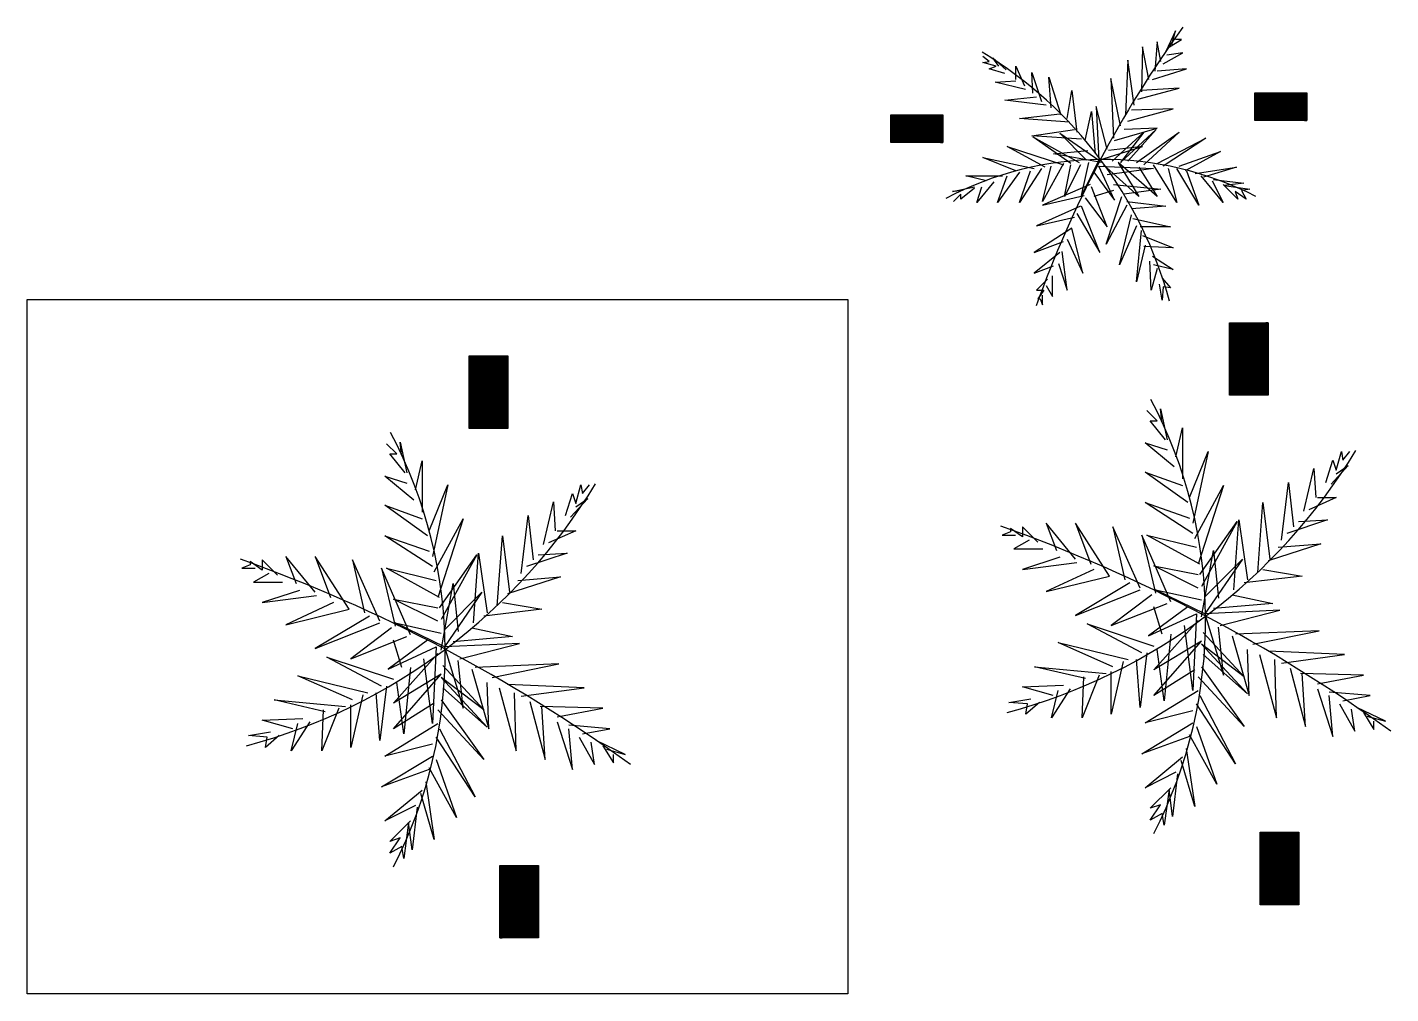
# Model space of a CAD drawing. Extents: x -529067 to -518004, y -67230 to -59387.
import ezdxf

# ---------------------------------------------------------------- set-up
doc = ezdxf.new("R2010")
doc.units = 0
doc.header["$MEASUREMENT"] = 0
for name, color, linetype in [('AXIS', 7, 'Continuous'), ('A绿-1', 94, 'Continuous'), ('植物', 3, 'Continuous')]:
    doc.layers.add(name, color=color, linetype=linetype)

# ---------------------------------------------------------------- blocks, each defined once
blk = doc.blocks.new('大王椰子')
at = {"linetype": 'Continuous', "ltscale": 10}
h = blk.add_hatch(dxfattribs=at)
h.set_pattern_fill('ANSI31', color=0)
h.set_pattern_definition([(45, (2953.7147, 178.18715), (-0.088388348, 0.088388348), [])])
h.paths.add_polyline_path([(1269.5, 551.5), (1269.5, 327.7), (1690.1, 327.7), (1690.1, 551.5)])
h = blk.add_hatch(dxfattribs=at)
h.set_pattern_fill('ANSI31', color=3)
h.paths.add_polyline_path([(-1684.3, 373.4), (-1684.3, 149.5), (-1263.6, 149.5), (-1263.6, 373.4)])
for points in [[(1269.5, 551.5), (1690.1, 551.5), (1690.1, 327.7), (1269.5, 327.7)], [(-1684.3, 373.4), (-1263.6, 373.4), (-1263.6, 149.5), (-1684.3, 149.5)]]:
    blk.add_lwpolyline(points, close=True, dxfattribs=at)
at = {"layer": 'A绿-1', "color": 0}
for p, q in [((625.9, 1054.3), (546.1, 886.7)), ((596.2, 945.5), (625.9, 1054.3)), ((477.1, 965.5), (456.8, 728)), ((506.9, 806.8), (477.1, 965.5)), ((575.8, 925.5), (674.5, 985.5)), ((674.5, 985.5), (625.9, 985.5)), ((358.1, 925.5), (348.7, 560.4)), ((408.2, 659.2), (358.1, 925.5)), ((525.7, 787.9), (683.9, 876.7)), ((683.9, 876.7), (555.5, 856.7)), ((-887.1, 806.8), (-937.2, 846.7)), ((-937.2, 797.9), (-887.1, 806.8)), ((-829.2, 767.9), (-937.2, 797.9)), ((-808.8, 767.9), (-857.3, 836.7)), ((-857.3, 836.7), (-749.3, 738)), ((239.1, 816.8), (220.3, 372.8)), ((289.2, 451.6), (239.1, 816.8)), ((-887.1, 748), (-829.2, 767.9)), ((-758.7, 708), (-887.1, 748)), ((-671, 659.2), (-671, 767.9)), ((-671, 767.9), (-600.5, 609.2)), ((-541, 718), (-462.6, 481.6)), ((-531.6, 550.4), (-541, 718)), ((438, 659.2), (713.7, 748)), ((713.7, 748), (477.1, 728)), ((-838.6, 639.2), (-671, 649.2)), ((-591.1, 580.4), (-838.6, 639.2)), ((-403.1, 679.2), (-304.4, 372.8)), ((-382.8, 431.7), (-403.1, 679.2)), ((179.5, 284.1), (101.2, 669.2)), ((101.2, 669.2), (121.6, 185.3)), ((-254.3, 342.9), (-215.2, 570.4)), ((-215.2, 570.4), (-176, 234.1)), ((318.9, 500.5), (655.7, 590.4)), ((655.7, 590.4), (348.7, 570.4)), ((-758.7, 491.6), (-501.8, 520.4)), ((-423.5, 451.6), (-758.7, 491.6)), ((-107.1, 165.3), (-57, 401.7)), ((-57, 401.7), (-27.2, 56.5)), ((71.5, 95.4), (-17.8, 441.7)), ((-17.8, 441.7), (2.6, 6.6)), ((239.1, 322.9), (605.6, 421.7)), ((605.6, 421.7), (268.8, 411.7)), ((-641.2, 342.9), (-313.8, 382.8)), ((-235.5, 312.9), (-641.2, 342.9)), ((-541, 204.2), (-194.8, 254.1)), ((131, 165.3), (477.1, 264.1)), ((179.5, -13.4), (467.7, 254.1)), ((477.1, 264.1), (209.3, 254.1)), ((467.7, 254.1), (239.1, -3.4)), ((-136.8, 175.3), (-541, 204.2)), ((-224.6, -22.2), (-531.6, 194.2)), ((-531.6, 194.2), (-155.6, -13.4)), ((-313.8, 224.1), (2.6, 6.6)), ((-96.1, 6.6), (-313.8, 224.1)), ((110.6, -3.4), (367.5, 234.1)), ((367.5, 234.1), (179.5, -13.4)), ((309.5, -13.4), (655.7, 234.1)), ((655.7, 234.1), (367.5, -32.2)), ((477.1, -22.2), (871.9, 185.3)), ((871.9, 185.3), (525.7, -42.2)), ((-739.9, 115.4), (-284.1, -32.2)), ((-432.9, -52.2), (-739.9, 115.4)), ((-364, 56.5), (-86.7, 85.4)), ((2.6, 6.6), (358.1, 115.4)), ((358.1, 115.4), (80.9, 85.4)), ((-671, -82.2), (-937.2, 26.6)), ((-937.2, 26.6), (-522.2, -62.2)), ((21.3, -13.4), (-364, 56.5)), ((2.6, 6.6), (-136.8, -279.7)), ((655.7, -42.2), (990.9, 76.5)), ((990.9, 76.5), (704.3, -82.2)), ((-462.6, -62.2), (-641.2, -338.5)), ((-284.1, -22.2), (-453.2, -328.6)), ((-453.2, -328.6), (-382.8, -42.2)), ((-274.7, -289.7), (-224.6, -32.2)), ((-146.2, -32.2), (-274.7, -289.7)), ((-136.8, -279.7), (-77.3, -13.4)), ((131, -319.7), (2.6, -42.2)), ((2.6, -42.2), (447.4, -62.2)), ((328.3, -289.7), (41.7, -32.2)), ((447.4, -62.2), (71.5, -112.1)), ((160.8, -13.4), (328.3, -289.7)), ((477.1, -289.7), (160.8, -13.4)), ((328.3, -52.2), (477.1, -289.7)), ((635.3, -338.5), (447.4, -32.2)), ((566.4, -62.2), (635.3, -338.5)), ((813.9, -358.5), (635.3, -62.2)), ((784.1, -102.2), (1119.3, -52.2)), ((1119.3, -52.2), (853.1, -131)), ((-907.5, -161), (-1075.1, -122.1)), ((-1075.1, -122.1), (-779, -122.1)), ((-641.2, -92.2), (-818.2, -338.5)), ((-818.2, -338.5), (-739.9, -122.1)), ((-641.2, -338.5), (-551.9, -82.2)), ((-36.6, -92.2), (131, -319.7)), ((713.7, -82.2), (813.9, -358.5)), ((1011.3, -338.5), (832.7, -122.1)), ((931.4, -151), (1178.9, -181)), ((-1184.7, -249.8), (-1006.1, -210.9)), ((-1006.1, -220.9), (-1115.8, -309.7)), ((-848, -171), (-987.4, -338.5)), ((-987.4, -338.5), (-946.6, -210.9)), ((-66.4, -190.9), (-453.2, -358.5)), ((71.5, -536.1), (-57, -210.9)), ((121.6, -190.9), (506.9, -229.8)), ((506.9, -229.8), (209.3, -269.7)), ((922, -161), (1011.3, -338.5)), ((1130.3, -309.7), (1011.3, -190.9)), ((1178.9, -181), (1020.7, -200.9)), ((1020.7, -200.9), (1229, -229.8)), ((1229, -229.8), (1160.1, -239.8)), ((-1112.7, -242.8), (-1184.7, -249.8)), ((-1115.8, -269.7), (-1175.3, -328.6)), ((-1115.8, -309.7), (-1115.8, -269.7)), ((-453.2, -358.5), (-116.5, -279.7)), ((-107.1, -299.7), (71.5, -536.1)), ((121.6, -239.8), (-36.6, -289.7)), ((62.1, -674.8), (190.5, -289.7)), ((1199.2, -309.7), (1109.9, -249.8)), ((1109.9, -249.8), (1130.3, -309.7)), ((1160.1, -239.8), (1199.2, -309.7)), ((-146.2, -368.5), (-501.8, -527.2)), ((12, -743.6), (-136.8, -368.5)), ((229.7, -358.5), (62.1, -674.8)), ((229.7, -328.6), (546.1, -368.5)), ((546.1, -368.5), (268.8, -388.5)), ((-501.8, -527.2), (-194.8, -457.3)), ((-176, -428.4), (12, -743.6)), ((279.8, -467.3), (585.2, -536.1)), ((-215.2, -546.1), (-522.2, -743.6)), ((-125.9, -912.3), (-215.2, -546.1)), ((585.2, -536.1), (337.7, -536.1)), ((-522.2, -743.6), (-284.1, -654.8)), ((-254.3, -636), (-125.9, -912.3)), ((-313.8, -743.6), (-522.2, -912.3)), ((-254.3, -1049.9), (-295, -734.7)), ((-522.2, -912.3), (-364, -852.4)), ((-324.8, -833.5), (-254.3, -1049.9)), ((-373.4, -1099.9), (-373.4, -932.3)), ((-412.5, -961.1), (-501.8, -1049.9)), ((-423.5, -1011.1), (-373.4, -1099.9)), ((516.3, -1129.8), (495.9, -1001.1)), ((516.3, -951.2), (585.2, -1031.1)), ((525.7, -1021.1), (516.3, -1129.8)), ((585.2, -1031.1), (525.7, -1021.1)), ((-501.8, -1049.9), (-442.3, -1049.9)), ((-442.3, -1049.9), (-492.4, -1119.8)), ((-453.2, -1168.7), (-453.2, -1089.9)), ((-492.4, -1119.8), (-472, -1119.8)), ((-472, -1119.8), (-453.2, -1168.7))]:
    blk.add_line(p, q, dxfattribs=at)
at = {"layer": 'A绿-1', "color": 2}
for p, q in [((170.1, -843.5), (268.8, -437.3)), ((309.5, -527.2), (170.1, -843.5)), ((309.5, -981.1), (348.7, -566.1)), ((358.1, -606), (605.6, -704.8)), ((378.5, -684.8), (309.5, -981.1)), ((605.6, -704.8), (367.5, -694.8)), ((438, -773.6), (605.6, -882.3)), ((427, -1049.9), (417.6, -813.5)), ((605.6, -882.3), (447.4, -843.5)), ((477.1, -872.4), (427, -1049.9))]:
    blk.add_line(p, q, dxfattribs=at)
at = {"layer": 'A绿-1', "color": 0}
for centre, radius, start, end in [((8004.8, -4211.5), 9035.6, 144.11903, 160.36406), ((35.1, -2710), 2721.1, 62.83588, 117.94289)]:
    blk.add_arc(centre, radius, start, end, dxfattribs=at)
at = {"layer": 'A绿-1', "color": 2}
blk.add_arc((-2703.1, -2021.7), 3395.4, 15.05317, 58.77817, dxfattribs=at)
blk = doc.blocks.new('A$C190B095E')
at = {"layer": 'A绿-1', "xscale": 0.002, "yscale": 0.002, "zscale": 0.002, "rotation": 270}
blk.add_blockref('大王椰子', (2.351, 2.555), dxfattribs=at)

msp = doc.modelspace()

# ---------------------------------------------------------------- linework, layer by layer
at = {"layer": 'AXIS', "color": 1, "linetype": 'Continuous', "ltscale": 10}
msp.add_lwpolyline([(-529067, -61596), (-522410, -61596), (-522410, -67230), (-529067, -67230)], close=True, dxfattribs=at)

# ---------------------------------------------------------------- block references
at = {"layer": 'AXIS', "color": 6, "linetype": 'Continuous', "ltscale": 10}
msp.add_blockref('大王椰子', (-520375, -60471), dxfattribs=at)
at = {"layer": '植物', "color": 5, "linetype": 'Continuous', "ltscale": 10, "xscale": 700, "yscale": 700, "zscale": 700}
for p in [(-521167, -65931), (-527337, -66200)]:
    msp.add_blockref('A$C190B095E', p, dxfattribs=at)

doc.saveas('drawing.dxf')
